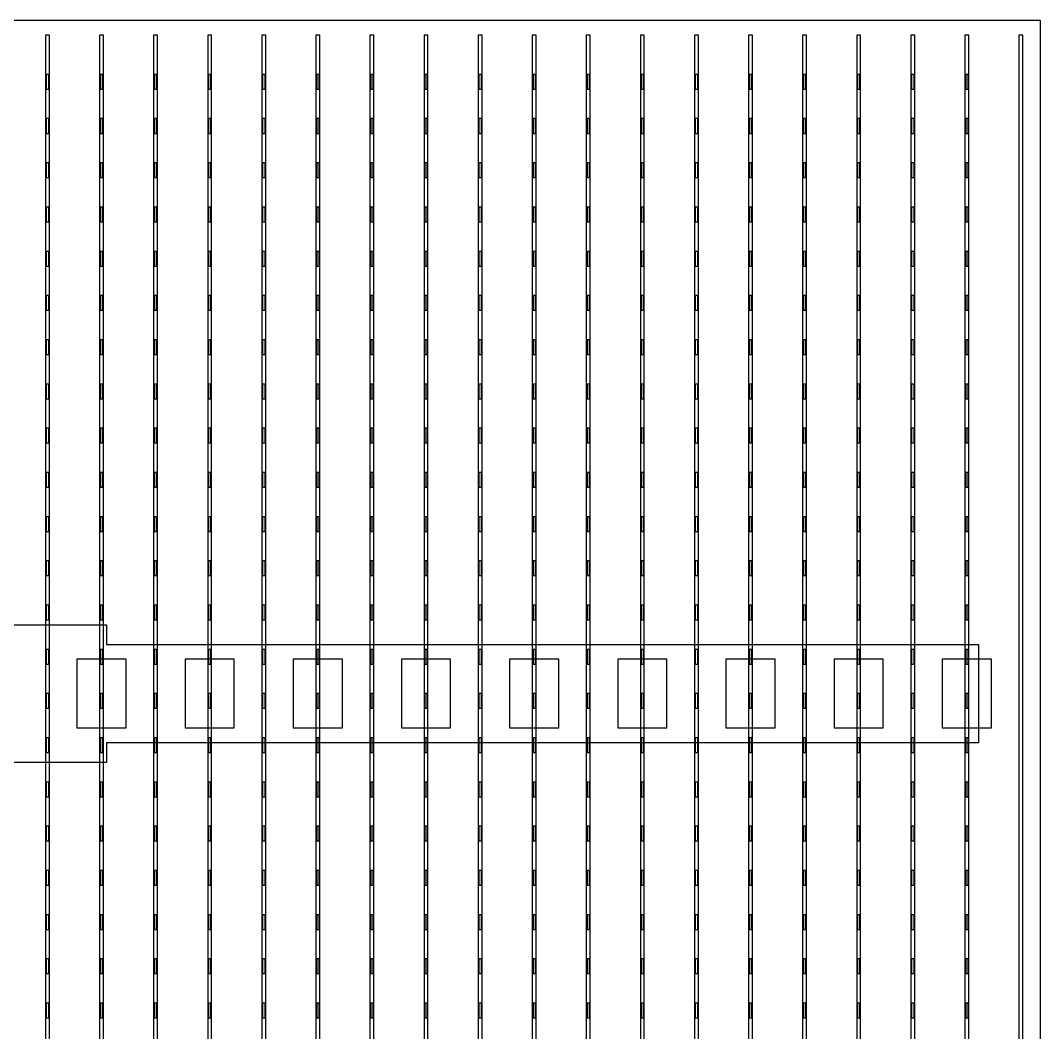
# Model space of a CAD drawing. Header units: millimetres. Extents: x -18 to 142, y -7 to 153.
# Drawn here: x 9.64 to 20.02, y 114.25 to 124.55 of the extents above; entities that cross this region are included whole.
import ezdxf

# ---------------------------------------------------------------- set-up
doc = ezdxf.new("R2010")
doc.units = ezdxf.units.MM
for name, color, linetype in [('BUSBARS', 3, 'Continuous'), ('CONTACT_PADS', 2, 'Continuous'), ('FINGERS', 1, 'Continuous'), ('INSULATION', 2, 'Continuous')]:
    doc.layers.add(name, color=color, linetype=linetype)

msp = doc.modelspace()

# ---------------------------------------------------------------- linework, layer by layer
at = {"layer": 'BUSBARS'}
msp.add_lwpolyline([(19.39, 118.2), (19.39, 117.2), (10.52, 117.2), (10.52, 117), (9.32, 117), (9.32, 117.2), (0.45, 117.2), (0.45, 118.2), (9.32, 118.2), (9.32, 118.4), (10.52, 118.4), (10.52, 118.2), (19.39, 118.2)], close=True, dxfattribs=at)
at = {"layer": 'CONTACT_PADS'}
for points in [[(9.933, 123.85), (9.933, 124), (9.908, 124), (9.908, 123.85), (9.933, 123.85)], [(10.483, 123.85), (10.483, 124), (10.458, 124), (10.458, 123.85), (10.483, 123.85)], [(11.033, 123.85), (11.033, 124), (11.008, 124), (11.008, 123.85), (11.033, 123.85)], [(11.583, 123.85), (11.583, 124), (11.558, 124), (11.558, 123.85), (11.583, 123.85)], [(12.133, 123.85), (12.133, 124), (12.108, 124), (12.108, 123.85), (12.133, 123.85)], [(12.683, 123.85), (12.683, 124), (12.658, 124), (12.658, 123.85), (12.683, 123.85)], [(13.233, 123.85), (13.233, 124), (13.208, 124), (13.208, 123.85), (13.233, 123.85)], [(13.783, 123.85), (13.783, 124), (13.758, 124), (13.758, 123.85), (13.783, 123.85)], [(14.333, 123.85), (14.333, 124), (14.308, 124), (14.308, 123.85), (14.333, 123.85)], [(14.883, 123.85), (14.883, 124), (14.858, 124), (14.858, 123.85), (14.883, 123.85)], [(15.433, 123.85), (15.433, 124), (15.408, 124), (15.408, 123.85), (15.433, 123.85)], [(15.983, 123.85), (15.983, 124), (15.958, 124), (15.958, 123.85), (15.983, 123.85)], [(16.533, 123.85), (16.533, 124), (16.508, 124), (16.508, 123.85), (16.533, 123.85)], [(17.083, 123.85), (17.083, 124), (17.058, 124), (17.058, 123.85), (17.083, 123.85)], [(17.633, 123.85), (17.633, 124), (17.608, 124), (17.608, 123.85), (17.633, 123.85)], [(18.183, 123.85), (18.183, 124), (18.158, 124), (18.158, 123.85), (18.183, 123.85)], [(18.733, 123.85), (18.733, 124), (18.708, 124), (18.708, 123.85), (18.733, 123.85)], [(19.283, 123.85), (19.283, 124), (19.258, 124), (19.258, 123.85), (19.283, 123.85)], [(9.933, 123.4), (9.933, 123.55), (9.908, 123.55), (9.908, 123.4), (9.933, 123.4)], [(10.483, 123.4), (10.483, 123.55), (10.458, 123.55), (10.458, 123.4), (10.483, 123.4)], [(11.033, 123.4), (11.033, 123.55), (11.008, 123.55), (11.008, 123.4), (11.033, 123.4)], [(11.583, 123.4), (11.583, 123.55), (11.558, 123.55), (11.558, 123.4), (11.583, 123.4)], [(12.133, 123.4), (12.133, 123.55), (12.108, 123.55), (12.108, 123.4), (12.133, 123.4)], [(12.683, 123.4), (12.683, 123.55), (12.658, 123.55), (12.658, 123.4), (12.683, 123.4)], [(13.233, 123.4), (13.233, 123.55), (13.208, 123.55), (13.208, 123.4), (13.233, 123.4)], [(13.783, 123.4), (13.783, 123.55), (13.758, 123.55), (13.758, 123.4), (13.783, 123.4)], [(14.333, 123.4), (14.333, 123.55), (14.308, 123.55), (14.308, 123.4), (14.333, 123.4)], [(14.883, 123.4), (14.883, 123.55), (14.858, 123.55), (14.858, 123.4), (14.883, 123.4)], [(15.433, 123.4), (15.433, 123.55), (15.408, 123.55), (15.408, 123.4), (15.433, 123.4)], [(15.983, 123.4), (15.983, 123.55), (15.958, 123.55), (15.958, 123.4), (15.983, 123.4)], [(16.533, 123.4), (16.533, 123.55), (16.508, 123.55), (16.508, 123.4), (16.533, 123.4)], [(17.083, 123.4), (17.083, 123.55), (17.058, 123.55), (17.058, 123.4), (17.083, 123.4)], [(17.633, 123.4), (17.633, 123.55), (17.608, 123.55), (17.608, 123.4), (17.633, 123.4)], [(18.183, 123.4), (18.183, 123.55), (18.158, 123.55), (18.158, 123.4), (18.183, 123.4)], [(18.733, 123.4), (18.733, 123.55), (18.708, 123.55), (18.708, 123.4), (18.733, 123.4)], [(19.283, 123.4), (19.283, 123.55), (19.258, 123.55), (19.258, 123.4), (19.283, 123.4)], [(9.933, 122.95), (9.933, 123.1), (9.908, 123.1), (9.908, 122.95), (9.933, 122.95)], [(10.483, 122.95), (10.483, 123.1), (10.458, 123.1), (10.458, 122.95), (10.483, 122.95)], [(11.033, 122.95), (11.033, 123.1), (11.008, 123.1), (11.008, 122.95), (11.033, 122.95)], [(11.583, 122.95), (11.583, 123.1), (11.558, 123.1), (11.558, 122.95), (11.583, 122.95)], [(12.133, 122.95), (12.133, 123.1), (12.108, 123.1), (12.108, 122.95), (12.133, 122.95)], [(12.683, 122.95), (12.683, 123.1), (12.658, 123.1), (12.658, 122.95), (12.683, 122.95)], [(13.233, 122.95), (13.233, 123.1), (13.208, 123.1), (13.208, 122.95), (13.233, 122.95)], [(13.783, 122.95), (13.783, 123.1), (13.758, 123.1), (13.758, 122.95), (13.783, 122.95)], [(14.333, 122.95), (14.333, 123.1), (14.308, 123.1), (14.308, 122.95), (14.333, 122.95)], [(14.883, 122.95), (14.883, 123.1), (14.858, 123.1), (14.858, 122.95), (14.883, 122.95)], [(15.433, 122.95), (15.433, 123.1), (15.408, 123.1), (15.408, 122.95), (15.433, 122.95)], [(15.983, 122.95), (15.983, 123.1), (15.958, 123.1), (15.958, 122.95), (15.983, 122.95)], [(16.533, 122.95), (16.533, 123.1), (16.508, 123.1), (16.508, 122.95), (16.533, 122.95)], [(17.083, 122.95), (17.083, 123.1), (17.058, 123.1), (17.058, 122.95), (17.083, 122.95)], [(17.633, 122.95), (17.633, 123.1), (17.608, 123.1), (17.608, 122.95), (17.633, 122.95)], [(18.183, 122.95), (18.183, 123.1), (18.158, 123.1), (18.158, 122.95), (18.183, 122.95)], [(18.733, 122.95), (18.733, 123.1), (18.708, 123.1), (18.708, 122.95), (18.733, 122.95)], [(19.283, 122.95), (19.283, 123.1), (19.258, 123.1), (19.258, 122.95), (19.283, 122.95)], [(9.933, 122.5), (9.933, 122.65), (9.908, 122.65), (9.908, 122.5), (9.933, 122.5)], [(10.483, 122.5), (10.483, 122.65), (10.458, 122.65), (10.458, 122.5), (10.483, 122.5)], [(11.033, 122.5), (11.033, 122.65), (11.008, 122.65), (11.008, 122.5), (11.033, 122.5)], [(11.583, 122.5), (11.583, 122.65), (11.558, 122.65), (11.558, 122.5), (11.583, 122.5)], [(12.133, 122.5), (12.133, 122.65), (12.108, 122.65), (12.108, 122.5), (12.133, 122.5)], [(12.683, 122.5), (12.683, 122.65), (12.658, 122.65), (12.658, 122.5), (12.683, 122.5)], [(13.233, 122.5), (13.233, 122.65), (13.208, 122.65), (13.208, 122.5), (13.233, 122.5)], [(13.783, 122.5), (13.783, 122.65), (13.758, 122.65), (13.758, 122.5), (13.783, 122.5)], [(14.333, 122.5), (14.333, 122.65), (14.308, 122.65), (14.308, 122.5), (14.333, 122.5)], [(14.883, 122.5), (14.883, 122.65), (14.858, 122.65), (14.858, 122.5), (14.883, 122.5)], [(15.433, 122.5), (15.433, 122.65), (15.408, 122.65), (15.408, 122.5), (15.433, 122.5)], [(15.983, 122.5), (15.983, 122.65), (15.958, 122.65), (15.958, 122.5), (15.983, 122.5)], [(16.533, 122.5), (16.533, 122.65), (16.508, 122.65), (16.508, 122.5), (16.533, 122.5)], [(17.083, 122.5), (17.083, 122.65), (17.058, 122.65), (17.058, 122.5), (17.083, 122.5)], [(17.633, 122.5), (17.633, 122.65), (17.608, 122.65), (17.608, 122.5), (17.633, 122.5)], [(18.183, 122.5), (18.183, 122.65), (18.158, 122.65), (18.158, 122.5), (18.183, 122.5)], [(18.733, 122.5), (18.733, 122.65), (18.708, 122.65), (18.708, 122.5), (18.733, 122.5)], [(19.283, 122.5), (19.283, 122.65), (19.258, 122.65), (19.258, 122.5), (19.283, 122.5)], [(9.933, 122.05), (9.933, 122.2), (9.908, 122.2), (9.908, 122.05), (9.933, 122.05)], [(10.483, 122.05), (10.483, 122.2), (10.458, 122.2), (10.458, 122.05), (10.483, 122.05)], [(11.033, 122.05), (11.033, 122.2), (11.008, 122.2), (11.008, 122.05), (11.033, 122.05)], [(11.583, 122.05), (11.583, 122.2), (11.558, 122.2), (11.558, 122.05), (11.583, 122.05)], [(12.133, 122.05), (12.133, 122.2), (12.108, 122.2), (12.108, 122.05), (12.133, 122.05)], [(12.683, 122.05), (12.683, 122.2), (12.658, 122.2), (12.658, 122.05), (12.683, 122.05)], [(13.233, 122.05), (13.233, 122.2), (13.208, 122.2), (13.208, 122.05), (13.233, 122.05)], [(13.783, 122.05), (13.783, 122.2), (13.758, 122.2), (13.758, 122.05), (13.783, 122.05)], [(14.333, 122.05), (14.333, 122.2), (14.308, 122.2), (14.308, 122.05), (14.333, 122.05)], [(14.883, 122.05), (14.883, 122.2), (14.858, 122.2), (14.858, 122.05), (14.883, 122.05)], [(15.433, 122.05), (15.433, 122.2), (15.408, 122.2), (15.408, 122.05), (15.433, 122.05)], [(15.983, 122.05), (15.983, 122.2), (15.958, 122.2), (15.958, 122.05), (15.983, 122.05)], [(16.533, 122.05), (16.533, 122.2), (16.508, 122.2), (16.508, 122.05), (16.533, 122.05)], [(17.083, 122.05), (17.083, 122.2), (17.058, 122.2), (17.058, 122.05), (17.083, 122.05)], [(17.633, 122.05), (17.633, 122.2), (17.608, 122.2), (17.608, 122.05), (17.633, 122.05)], [(18.183, 122.05), (18.183, 122.2), (18.158, 122.2), (18.158, 122.05), (18.183, 122.05)], [(18.733, 122.05), (18.733, 122.2), (18.708, 122.2), (18.708, 122.05), (18.733, 122.05)], [(19.283, 122.05), (19.283, 122.2), (19.258, 122.2), (19.258, 122.05), (19.283, 122.05)], [(9.933, 121.6), (9.933, 121.75), (9.908, 121.75), (9.908, 121.6), (9.933, 121.6)], [(10.483, 121.6), (10.483, 121.75), (10.458, 121.75), (10.458, 121.6), (10.483, 121.6)], [(11.033, 121.6), (11.033, 121.75), (11.008, 121.75), (11.008, 121.6), (11.033, 121.6)], [(11.583, 121.6), (11.583, 121.75), (11.558, 121.75), (11.558, 121.6), (11.583, 121.6)], [(12.133, 121.6), (12.133, 121.75), (12.108, 121.75), (12.108, 121.6), (12.133, 121.6)], [(12.683, 121.6), (12.683, 121.75), (12.658, 121.75), (12.658, 121.6), (12.683, 121.6)], [(13.233, 121.6), (13.233, 121.75), (13.208, 121.75), (13.208, 121.6), (13.233, 121.6)], [(13.783, 121.6), (13.783, 121.75), (13.758, 121.75), (13.758, 121.6), (13.783, 121.6)], [(14.333, 121.6), (14.333, 121.75), (14.308, 121.75), (14.308, 121.6), (14.333, 121.6)], [(14.883, 121.6), (14.883, 121.75), (14.858, 121.75), (14.858, 121.6), (14.883, 121.6)], [(15.433, 121.6), (15.433, 121.75), (15.408, 121.75), (15.408, 121.6), (15.433, 121.6)], [(15.983, 121.6), (15.983, 121.75), (15.958, 121.75), (15.958, 121.6), (15.983, 121.6)], [(16.533, 121.6), (16.533, 121.75), (16.508, 121.75), (16.508, 121.6), (16.533, 121.6)], [(17.083, 121.6), (17.083, 121.75), (17.058, 121.75), (17.058, 121.6), (17.083, 121.6)], [(17.633, 121.6), (17.633, 121.75), (17.608, 121.75), (17.608, 121.6), (17.633, 121.6)], [(18.183, 121.6), (18.183, 121.75), (18.158, 121.75), (18.158, 121.6), (18.183, 121.6)], [(18.733, 121.6), (18.733, 121.75), (18.708, 121.75), (18.708, 121.6), (18.733, 121.6)], [(19.283, 121.6), (19.283, 121.75), (19.258, 121.75), (19.258, 121.6), (19.283, 121.6)], [(9.933, 121.15), (9.933, 121.3), (9.908, 121.3), (9.908, 121.15), (9.933, 121.15)], [(10.483, 121.15), (10.483, 121.3), (10.458, 121.3), (10.458, 121.15), (10.483, 121.15)], [(11.033, 121.15), (11.033, 121.3), (11.008, 121.3), (11.008, 121.15), (11.033, 121.15)], [(11.583, 121.15), (11.583, 121.3), (11.558, 121.3), (11.558, 121.15), (11.583, 121.15)], [(12.133, 121.15), (12.133, 121.3), (12.108, 121.3), (12.108, 121.15), (12.133, 121.15)], [(12.683, 121.15), (12.683, 121.3), (12.658, 121.3), (12.658, 121.15), (12.683, 121.15)], [(13.233, 121.15), (13.233, 121.3), (13.208, 121.3), (13.208, 121.15), (13.233, 121.15)], [(13.783, 121.15), (13.783, 121.3), (13.758, 121.3), (13.758, 121.15), (13.783, 121.15)], [(14.333, 121.15), (14.333, 121.3), (14.308, 121.3), (14.308, 121.15), (14.333, 121.15)], [(14.883, 121.15), (14.883, 121.3), (14.858, 121.3), (14.858, 121.15), (14.883, 121.15)], [(15.433, 121.15), (15.433, 121.3), (15.408, 121.3), (15.408, 121.15), (15.433, 121.15)], [(15.983, 121.15), (15.983, 121.3), (15.958, 121.3), (15.958, 121.15), (15.983, 121.15)], [(16.533, 121.15), (16.533, 121.3), (16.508, 121.3), (16.508, 121.15), (16.533, 121.15)], [(17.083, 121.15), (17.083, 121.3), (17.058, 121.3), (17.058, 121.15), (17.083, 121.15)], [(17.633, 121.15), (17.633, 121.3), (17.608, 121.3), (17.608, 121.15), (17.633, 121.15)], [(18.183, 121.15), (18.183, 121.3), (18.158, 121.3), (18.158, 121.15), (18.183, 121.15)], [(18.733, 121.15), (18.733, 121.3), (18.708, 121.3), (18.708, 121.15), (18.733, 121.15)], [(19.283, 121.15), (19.283, 121.3), (19.258, 121.3), (19.258, 121.15), (19.283, 121.15)], [(9.933, 120.7), (9.933, 120.85), (9.908, 120.85), (9.908, 120.7), (9.933, 120.7)], [(10.483, 120.7), (10.483, 120.85), (10.458, 120.85), (10.458, 120.7), (10.483, 120.7)], [(11.033, 120.7), (11.033, 120.85), (11.008, 120.85), (11.008, 120.7), (11.033, 120.7)], [(11.583, 120.7), (11.583, 120.85), (11.558, 120.85), (11.558, 120.7), (11.583, 120.7)], [(12.133, 120.7), (12.133, 120.85), (12.108, 120.85), (12.108, 120.7), (12.133, 120.7)], [(12.683, 120.7), (12.683, 120.85), (12.658, 120.85), (12.658, 120.7), (12.683, 120.7)], [(13.233, 120.7), (13.233, 120.85), (13.208, 120.85), (13.208, 120.7), (13.233, 120.7)], [(13.783, 120.7), (13.783, 120.85), (13.758, 120.85), (13.758, 120.7), (13.783, 120.7)], [(14.333, 120.7), (14.333, 120.85), (14.308, 120.85), (14.308, 120.7), (14.333, 120.7)], [(14.883, 120.7), (14.883, 120.85), (14.858, 120.85), (14.858, 120.7), (14.883, 120.7)], [(15.433, 120.7), (15.433, 120.85), (15.408, 120.85), (15.408, 120.7), (15.433, 120.7)], [(15.983, 120.7), (15.983, 120.85), (15.958, 120.85), (15.958, 120.7), (15.983, 120.7)], [(16.533, 120.7), (16.533, 120.85), (16.508, 120.85), (16.508, 120.7), (16.533, 120.7)], [(17.083, 120.7), (17.083, 120.85), (17.058, 120.85), (17.058, 120.7), (17.083, 120.7)], [(17.633, 120.7), (17.633, 120.85), (17.608, 120.85), (17.608, 120.7), (17.633, 120.7)], [(18.183, 120.7), (18.183, 120.85), (18.158, 120.85), (18.158, 120.7), (18.183, 120.7)], [(18.733, 120.7), (18.733, 120.85), (18.708, 120.85), (18.708, 120.7), (18.733, 120.7)], [(19.283, 120.7), (19.283, 120.85), (19.258, 120.85), (19.258, 120.7), (19.283, 120.7)], [(9.933, 120.25), (9.933, 120.4), (9.908, 120.4), (9.908, 120.25), (9.933, 120.25)], [(10.483, 120.25), (10.483, 120.4), (10.458, 120.4), (10.458, 120.25), (10.483, 120.25)], [(11.033, 120.25), (11.033, 120.4), (11.008, 120.4), (11.008, 120.25), (11.033, 120.25)], [(11.583, 120.25), (11.583, 120.4), (11.558, 120.4), (11.558, 120.25), (11.583, 120.25)], [(12.133, 120.25), (12.133, 120.4), (12.108, 120.4), (12.108, 120.25), (12.133, 120.25)], [(12.683, 120.25), (12.683, 120.4), (12.658, 120.4), (12.658, 120.25), (12.683, 120.25)], [(13.233, 120.25), (13.233, 120.4), (13.208, 120.4), (13.208, 120.25), (13.233, 120.25)], [(13.783, 120.25), (13.783, 120.4), (13.758, 120.4), (13.758, 120.25), (13.783, 120.25)], [(14.333, 120.25), (14.333, 120.4), (14.308, 120.4), (14.308, 120.25), (14.333, 120.25)], [(14.883, 120.25), (14.883, 120.4), (14.858, 120.4), (14.858, 120.25), (14.883, 120.25)], [(15.433, 120.25), (15.433, 120.4), (15.408, 120.4), (15.408, 120.25), (15.433, 120.25)], [(15.983, 120.25), (15.983, 120.4), (15.958, 120.4), (15.958, 120.25), (15.983, 120.25)], [(16.533, 120.25), (16.533, 120.4), (16.508, 120.4), (16.508, 120.25), (16.533, 120.25)], [(17.083, 120.25), (17.083, 120.4), (17.058, 120.4), (17.058, 120.25), (17.083, 120.25)], [(17.633, 120.25), (17.633, 120.4), (17.608, 120.4), (17.608, 120.25), (17.633, 120.25)], [(18.183, 120.25), (18.183, 120.4), (18.158, 120.4), (18.158, 120.25), (18.183, 120.25)], [(18.733, 120.25), (18.733, 120.4), (18.708, 120.4), (18.708, 120.25), (18.733, 120.25)], [(19.283, 120.25), (19.283, 120.4), (19.258, 120.4), (19.258, 120.25), (19.283, 120.25)], [(9.933, 119.8), (9.933, 119.95), (9.908, 119.95), (9.908, 119.8), (9.933, 119.8)], [(10.483, 119.8), (10.483, 119.95), (10.458, 119.95), (10.458, 119.8), (10.483, 119.8)], [(11.033, 119.8), (11.033, 119.95), (11.008, 119.95), (11.008, 119.8), (11.033, 119.8)], [(11.583, 119.8), (11.583, 119.95), (11.558, 119.95), (11.558, 119.8), (11.583, 119.8)], [(12.133, 119.8), (12.133, 119.95), (12.108, 119.95), (12.108, 119.8), (12.133, 119.8)], [(12.683, 119.8), (12.683, 119.95), (12.658, 119.95), (12.658, 119.8), (12.683, 119.8)], [(13.233, 119.8), (13.233, 119.95), (13.208, 119.95), (13.208, 119.8), (13.233, 119.8)], [(13.783, 119.8), (13.783, 119.95), (13.758, 119.95), (13.758, 119.8), (13.783, 119.8)], [(14.333, 119.8), (14.333, 119.95), (14.308, 119.95), (14.308, 119.8), (14.333, 119.8)], [(14.883, 119.8), (14.883, 119.95), (14.858, 119.95), (14.858, 119.8), (14.883, 119.8)], [(15.433, 119.8), (15.433, 119.95), (15.408, 119.95), (15.408, 119.8), (15.433, 119.8)], [(15.983, 119.8), (15.983, 119.95), (15.958, 119.95), (15.958, 119.8), (15.983, 119.8)], [(16.533, 119.8), (16.533, 119.95), (16.508, 119.95), (16.508, 119.8), (16.533, 119.8)], [(17.083, 119.8), (17.083, 119.95), (17.058, 119.95), (17.058, 119.8), (17.083, 119.8)], [(17.633, 119.8), (17.633, 119.95), (17.608, 119.95), (17.608, 119.8), (17.633, 119.8)], [(18.183, 119.8), (18.183, 119.95), (18.158, 119.95), (18.158, 119.8), (18.183, 119.8)], [(18.733, 119.8), (18.733, 119.95), (18.708, 119.95), (18.708, 119.8), (18.733, 119.8)], [(19.283, 119.8), (19.283, 119.95), (19.258, 119.95), (19.258, 119.8), (19.283, 119.8)], [(9.933, 119.35), (9.933, 119.5), (9.908, 119.5), (9.908, 119.35), (9.933, 119.35)], [(10.483, 119.35), (10.483, 119.5), (10.458, 119.5), (10.458, 119.35), (10.483, 119.35)], [(11.033, 119.35), (11.033, 119.5), (11.008, 119.5), (11.008, 119.35), (11.033, 119.35)], [(11.583, 119.35), (11.583, 119.5), (11.558, 119.5), (11.558, 119.35), (11.583, 119.35)], [(12.133, 119.35), (12.133, 119.5), (12.108, 119.5), (12.108, 119.35), (12.133, 119.35)], [(12.683, 119.35), (12.683, 119.5), (12.658, 119.5), (12.658, 119.35), (12.683, 119.35)], [(13.233, 119.35), (13.233, 119.5), (13.208, 119.5), (13.208, 119.35), (13.233, 119.35)], [(13.783, 119.35), (13.783, 119.5), (13.758, 119.5), (13.758, 119.35), (13.783, 119.35)], [(14.333, 119.35), (14.333, 119.5), (14.308, 119.5), (14.308, 119.35), (14.333, 119.35)], [(14.883, 119.35), (14.883, 119.5), (14.858, 119.5), (14.858, 119.35), (14.883, 119.35)], [(15.433, 119.35), (15.433, 119.5), (15.408, 119.5), (15.408, 119.35), (15.433, 119.35)], [(15.983, 119.35), (15.983, 119.5), (15.958, 119.5), (15.958, 119.35), (15.983, 119.35)], [(16.533, 119.35), (16.533, 119.5), (16.508, 119.5), (16.508, 119.35), (16.533, 119.35)], [(17.083, 119.35), (17.083, 119.5), (17.058, 119.5), (17.058, 119.35), (17.083, 119.35)], [(17.633, 119.35), (17.633, 119.5), (17.608, 119.5), (17.608, 119.35), (17.633, 119.35)], [(18.183, 119.35), (18.183, 119.5), (18.158, 119.5), (18.158, 119.35), (18.183, 119.35)], [(18.733, 119.35), (18.733, 119.5), (18.708, 119.5), (18.708, 119.35), (18.733, 119.35)], [(19.283, 119.35), (19.283, 119.5), (19.258, 119.5), (19.258, 119.35), (19.283, 119.35)], [(9.933, 118.9), (9.933, 119.05), (9.908, 119.05), (9.908, 118.9), (9.933, 118.9)], [(10.483, 118.9), (10.483, 119.05), (10.458, 119.05), (10.458, 118.9), (10.483, 118.9)], [(11.033, 118.9), (11.033, 119.05), (11.008, 119.05), (11.008, 118.9), (11.033, 118.9)], [(11.583, 118.9), (11.583, 119.05), (11.558, 119.05), (11.558, 118.9), (11.583, 118.9)], [(12.133, 118.9), (12.133, 119.05), (12.108, 119.05), (12.108, 118.9), (12.133, 118.9)], [(12.683, 118.9), (12.683, 119.05), (12.658, 119.05), (12.658, 118.9), (12.683, 118.9)], [(13.233, 118.9), (13.233, 119.05), (13.208, 119.05), (13.208, 118.9), (13.233, 118.9)], [(13.783, 118.9), (13.783, 119.05), (13.758, 119.05), (13.758, 118.9), (13.783, 118.9)], [(14.333, 118.9), (14.333, 119.05), (14.308, 119.05), (14.308, 118.9), (14.333, 118.9)], [(14.883, 118.9), (14.883, 119.05), (14.858, 119.05), (14.858, 118.9), (14.883, 118.9)], [(15.433, 118.9), (15.433, 119.05), (15.408, 119.05), (15.408, 118.9), (15.433, 118.9)], [(15.983, 118.9), (15.983, 119.05), (15.958, 119.05), (15.958, 118.9), (15.983, 118.9)], [(16.533, 118.9), (16.533, 119.05), (16.508, 119.05), (16.508, 118.9), (16.533, 118.9)], [(17.083, 118.9), (17.083, 119.05), (17.058, 119.05), (17.058, 118.9), (17.083, 118.9)], [(17.633, 118.9), (17.633, 119.05), (17.608, 119.05), (17.608, 118.9), (17.633, 118.9)], [(18.183, 118.9), (18.183, 119.05), (18.158, 119.05), (18.158, 118.9), (18.183, 118.9)], [(18.733, 118.9), (18.733, 119.05), (18.708, 119.05), (18.708, 118.9), (18.733, 118.9)], [(19.283, 118.9), (19.283, 119.05), (19.258, 119.05), (19.258, 118.9), (19.283, 118.9)], [(9.933, 118.45), (9.933, 118.6), (9.908, 118.6), (9.908, 118.45), (9.933, 118.45)], [(10.483, 118.45), (10.483, 118.6), (10.458, 118.6), (10.458, 118.45), (10.483, 118.45)], [(11.033, 118.45), (11.033, 118.6), (11.008, 118.6), (11.008, 118.45), (11.033, 118.45)], [(11.583, 118.45), (11.583, 118.6), (11.558, 118.6), (11.558, 118.45), (11.583, 118.45)], [(12.133, 118.45), (12.133, 118.6), (12.108, 118.6), (12.108, 118.45), (12.133, 118.45)], [(12.683, 118.45), (12.683, 118.6), (12.658, 118.6), (12.658, 118.45), (12.683, 118.45)], [(13.233, 118.45), (13.233, 118.6), (13.208, 118.6), (13.208, 118.45), (13.233, 118.45)], [(13.783, 118.45), (13.783, 118.6), (13.758, 118.6), (13.758, 118.45), (13.783, 118.45)], [(14.333, 118.45), (14.333, 118.6), (14.308, 118.6), (14.308, 118.45), (14.333, 118.45)], [(14.883, 118.45), (14.883, 118.6), (14.858, 118.6), (14.858, 118.45), (14.883, 118.45)], [(15.433, 118.45), (15.433, 118.6), (15.408, 118.6), (15.408, 118.45), (15.433, 118.45)], [(15.983, 118.45), (15.983, 118.6), (15.958, 118.6), (15.958, 118.45), (15.983, 118.45)], [(16.533, 118.45), (16.533, 118.6), (16.508, 118.6), (16.508, 118.45), (16.533, 118.45)], [(17.083, 118.45), (17.083, 118.6), (17.058, 118.6), (17.058, 118.45), (17.083, 118.45)], [(17.633, 118.45), (17.633, 118.6), (17.608, 118.6), (17.608, 118.45), (17.633, 118.45)], [(18.183, 118.45), (18.183, 118.6), (18.158, 118.6), (18.158, 118.45), (18.183, 118.45)], [(18.733, 118.45), (18.733, 118.6), (18.708, 118.6), (18.708, 118.45), (18.733, 118.45)], [(19.283, 118.45), (19.283, 118.6), (19.258, 118.6), (19.258, 118.45), (19.283, 118.45)], [(9.933, 118), (9.933, 118.15), (9.908, 118.15), (9.908, 118), (9.933, 118)], [(10.483, 118), (10.483, 118.15), (10.458, 118.15), (10.458, 118), (10.483, 118)], [(11.033, 118), (11.033, 118.15), (11.008, 118.15), (11.008, 118), (11.033, 118)], [(11.583, 118), (11.583, 118.15), (11.558, 118.15), (11.558, 118), (11.583, 118)], [(12.133, 118), (12.133, 118.15), (12.108, 118.15), (12.108, 118), (12.133, 118)], [(12.683, 118), (12.683, 118.15), (12.658, 118.15), (12.658, 118), (12.683, 118)], [(13.233, 118), (13.233, 118.15), (13.208, 118.15), (13.208, 118), (13.233, 118)], [(13.783, 118), (13.783, 118.15), (13.758, 118.15), (13.758, 118), (13.783, 118)], [(14.333, 118), (14.333, 118.15), (14.308, 118.15), (14.308, 118), (14.333, 118)], [(14.883, 118), (14.883, 118.15), (14.858, 118.15), (14.858, 118), (14.883, 118)], [(15.433, 118), (15.433, 118.15), (15.408, 118.15), (15.408, 118), (15.433, 118)], [(15.983, 118), (15.983, 118.15), (15.958, 118.15), (15.958, 118), (15.983, 118)], [(16.533, 118), (16.533, 118.15), (16.508, 118.15), (16.508, 118), (16.533, 118)], [(17.083, 118), (17.083, 118.15), (17.058, 118.15), (17.058, 118), (17.083, 118)], [(17.633, 118), (17.633, 118.15), (17.608, 118.15), (17.608, 118), (17.633, 118)], [(18.183, 118), (18.183, 118.15), (18.158, 118.15), (18.158, 118), (18.183, 118)], [(18.733, 118), (18.733, 118.15), (18.708, 118.15), (18.708, 118), (18.733, 118)], [(19.283, 118), (19.283, 118.15), (19.258, 118.15), (19.258, 118), (19.283, 118)], [(9.933, 117.55), (9.933, 117.7), (9.908, 117.7), (9.908, 117.55), (9.933, 117.55)], [(10.483, 117.55), (10.483, 117.7), (10.458, 117.7), (10.458, 117.55), (10.483, 117.55)], [(11.033, 117.55), (11.033, 117.7), (11.008, 117.7), (11.008, 117.55), (11.033, 117.55)], [(11.583, 117.55), (11.583, 117.7), (11.558, 117.7), (11.558, 117.55), (11.583, 117.55)], [(12.133, 117.55), (12.133, 117.7), (12.108, 117.7), (12.108, 117.55), (12.133, 117.55)], [(12.683, 117.55), (12.683, 117.7), (12.658, 117.7), (12.658, 117.55), (12.683, 117.55)], [(13.233, 117.55), (13.233, 117.7), (13.208, 117.7), (13.208, 117.55), (13.233, 117.55)], [(13.783, 117.55), (13.783, 117.7), (13.758, 117.7), (13.758, 117.55), (13.783, 117.55)], [(14.333, 117.55), (14.333, 117.7), (14.308, 117.7), (14.308, 117.55), (14.333, 117.55)], [(14.883, 117.55), (14.883, 117.7), (14.858, 117.7), (14.858, 117.55), (14.883, 117.55)], [(15.433, 117.55), (15.433, 117.7), (15.408, 117.7), (15.408, 117.55), (15.433, 117.55)], [(15.983, 117.55), (15.983, 117.7), (15.958, 117.7), (15.958, 117.55), (15.983, 117.55)], [(16.533, 117.55), (16.533, 117.7), (16.508, 117.7), (16.508, 117.55), (16.533, 117.55)], [(17.083, 117.55), (17.083, 117.7), (17.058, 117.7), (17.058, 117.55), (17.083, 117.55)], [(17.633, 117.55), (17.633, 117.7), (17.608, 117.7), (17.608, 117.55), (17.633, 117.55)], [(18.183, 117.55), (18.183, 117.7), (18.158, 117.7), (18.158, 117.55), (18.183, 117.55)], [(18.733, 117.55), (18.733, 117.7), (18.708, 117.7), (18.708, 117.55), (18.733, 117.55)], [(19.283, 117.55), (19.283, 117.7), (19.258, 117.7), (19.258, 117.55), (19.283, 117.55)], [(9.933, 117.1), (9.933, 117.25), (9.908, 117.25), (9.908, 117.1), (9.933, 117.1)], [(10.483, 117.1), (10.483, 117.25), (10.458, 117.25), (10.458, 117.1), (10.483, 117.1)], [(11.033, 117.1), (11.033, 117.25), (11.008, 117.25), (11.008, 117.1), (11.033, 117.1)], [(11.583, 117.1), (11.583, 117.25), (11.558, 117.25), (11.558, 117.1), (11.583, 117.1)], [(12.133, 117.1), (12.133, 117.25), (12.108, 117.25), (12.108, 117.1), (12.133, 117.1)], [(12.683, 117.1), (12.683, 117.25), (12.658, 117.25), (12.658, 117.1), (12.683, 117.1)], [(13.233, 117.1), (13.233, 117.25), (13.208, 117.25), (13.208, 117.1), (13.233, 117.1)], [(13.783, 117.1), (13.783, 117.25), (13.758, 117.25), (13.758, 117.1), (13.783, 117.1)], [(14.333, 117.1), (14.333, 117.25), (14.308, 117.25), (14.308, 117.1), (14.333, 117.1)], [(14.883, 117.1), (14.883, 117.25), (14.858, 117.25), (14.858, 117.1), (14.883, 117.1)], [(15.433, 117.1), (15.433, 117.25), (15.408, 117.25), (15.408, 117.1), (15.433, 117.1)], [(15.983, 117.1), (15.983, 117.25), (15.958, 117.25), (15.958, 117.1), (15.983, 117.1)], [(16.533, 117.1), (16.533, 117.25), (16.508, 117.25), (16.508, 117.1), (16.533, 117.1)], [(17.083, 117.1), (17.083, 117.25), (17.058, 117.25), (17.058, 117.1), (17.083, 117.1)], [(17.633, 117.1), (17.633, 117.25), (17.608, 117.25), (17.608, 117.1), (17.633, 117.1)], [(18.183, 117.1), (18.183, 117.25), (18.158, 117.25), (18.158, 117.1), (18.183, 117.1)], [(18.733, 117.1), (18.733, 117.25), (18.708, 117.25), (18.708, 117.1), (18.733, 117.1)], [(19.283, 117.1), (19.283, 117.25), (19.258, 117.25), (19.258, 117.1), (19.283, 117.1)], [(9.933, 116.65), (9.933, 116.8), (9.908, 116.8), (9.908, 116.65), (9.933, 116.65)], [(10.483, 116.65), (10.483, 116.8), (10.458, 116.8), (10.458, 116.65), (10.483, 116.65)], [(11.033, 116.65), (11.033, 116.8), (11.008, 116.8), (11.008, 116.65), (11.033, 116.65)], [(11.583, 116.65), (11.583, 116.8), (11.558, 116.8), (11.558, 116.65), (11.583, 116.65)], [(12.133, 116.65), (12.133, 116.8), (12.108, 116.8), (12.108, 116.65), (12.133, 116.65)], [(12.683, 116.65), (12.683, 116.8), (12.658, 116.8), (12.658, 116.65), (12.683, 116.65)], [(13.233, 116.65), (13.233, 116.8), (13.208, 116.8), (13.208, 116.65), (13.233, 116.65)], [(13.783, 116.65), (13.783, 116.8), (13.758, 116.8), (13.758, 116.65), (13.783, 116.65)], [(14.333, 116.65), (14.333, 116.8), (14.308, 116.8), (14.308, 116.65), (14.333, 116.65)], [(14.883, 116.65), (14.883, 116.8), (14.858, 116.8), (14.858, 116.65), (14.883, 116.65)], [(15.433, 116.65), (15.433, 116.8), (15.408, 116.8), (15.408, 116.65), (15.433, 116.65)], [(15.983, 116.65), (15.983, 116.8), (15.958, 116.8), (15.958, 116.65), (15.983, 116.65)], [(16.533, 116.65), (16.533, 116.8), (16.508, 116.8), (16.508, 116.65), (16.533, 116.65)], [(17.083, 116.65), (17.083, 116.8), (17.058, 116.8), (17.058, 116.65), (17.083, 116.65)], [(17.633, 116.65), (17.633, 116.8), (17.608, 116.8), (17.608, 116.65), (17.633, 116.65)], [(18.183, 116.65), (18.183, 116.8), (18.158, 116.8), (18.158, 116.65), (18.183, 116.65)], [(18.733, 116.65), (18.733, 116.8), (18.708, 116.8), (18.708, 116.65), (18.733, 116.65)], [(19.283, 116.65), (19.283, 116.8), (19.258, 116.8), (19.258, 116.65), (19.283, 116.65)], [(9.933, 116.2), (9.933, 116.35), (9.908, 116.35), (9.908, 116.2), (9.933, 116.2)], [(10.483, 116.2), (10.483, 116.35), (10.458, 116.35), (10.458, 116.2), (10.483, 116.2)], [(11.033, 116.2), (11.033, 116.35), (11.008, 116.35), (11.008, 116.2), (11.033, 116.2)], [(11.583, 116.2), (11.583, 116.35), (11.558, 116.35), (11.558, 116.2), (11.583, 116.2)], [(12.133, 116.2), (12.133, 116.35), (12.108, 116.35), (12.108, 116.2), (12.133, 116.2)], [(12.683, 116.2), (12.683, 116.35), (12.658, 116.35), (12.658, 116.2), (12.683, 116.2)], [(13.233, 116.2), (13.233, 116.35), (13.208, 116.35), (13.208, 116.2), (13.233, 116.2)], [(13.783, 116.2), (13.783, 116.35), (13.758, 116.35), (13.758, 116.2), (13.783, 116.2)], [(14.333, 116.2), (14.333, 116.35), (14.308, 116.35), (14.308, 116.2), (14.333, 116.2)], [(14.883, 116.2), (14.883, 116.35), (14.858, 116.35), (14.858, 116.2), (14.883, 116.2)], [(15.433, 116.2), (15.433, 116.35), (15.408, 116.35), (15.408, 116.2), (15.433, 116.2)], [(15.983, 116.2), (15.983, 116.35), (15.958, 116.35), (15.958, 116.2), (15.983, 116.2)], [(16.533, 116.2), (16.533, 116.35), (16.508, 116.35), (16.508, 116.2), (16.533, 116.2)], [(17.083, 116.2), (17.083, 116.35), (17.058, 116.35), (17.058, 116.2), (17.083, 116.2)], [(17.633, 116.2), (17.633, 116.35), (17.608, 116.35), (17.608, 116.2), (17.633, 116.2)], [(18.183, 116.2), (18.183, 116.35), (18.158, 116.35), (18.158, 116.2), (18.183, 116.2)], [(18.733, 116.2), (18.733, 116.35), (18.708, 116.35), (18.708, 116.2), (18.733, 116.2)], [(19.283, 116.2), (19.283, 116.35), (19.258, 116.35), (19.258, 116.2), (19.283, 116.2)], [(9.933, 115.75), (9.933, 115.9), (9.908, 115.9), (9.908, 115.75), (9.933, 115.75)], [(10.483, 115.75), (10.483, 115.9), (10.458, 115.9), (10.458, 115.75), (10.483, 115.75)], [(11.033, 115.75), (11.033, 115.9), (11.008, 115.9), (11.008, 115.75), (11.033, 115.75)], [(11.583, 115.75), (11.583, 115.9), (11.558, 115.9), (11.558, 115.75), (11.583, 115.75)], [(12.133, 115.75), (12.133, 115.9), (12.108, 115.9), (12.108, 115.75), (12.133, 115.75)], [(12.683, 115.75), (12.683, 115.9), (12.658, 115.9), (12.658, 115.75), (12.683, 115.75)], [(13.233, 115.75), (13.233, 115.9), (13.208, 115.9), (13.208, 115.75), (13.233, 115.75)], [(13.783, 115.75), (13.783, 115.9), (13.758, 115.9), (13.758, 115.75), (13.783, 115.75)], [(14.333, 115.75), (14.333, 115.9), (14.308, 115.9), (14.308, 115.75), (14.333, 115.75)], [(14.883, 115.75), (14.883, 115.9), (14.858, 115.9), (14.858, 115.75), (14.883, 115.75)], [(15.433, 115.75), (15.433, 115.9), (15.408, 115.9), (15.408, 115.75), (15.433, 115.75)], [(15.983, 115.75), (15.983, 115.9), (15.958, 115.9), (15.958, 115.75), (15.983, 115.75)], [(16.533, 115.75), (16.533, 115.9), (16.508, 115.9), (16.508, 115.75), (16.533, 115.75)], [(17.083, 115.75), (17.083, 115.9), (17.058, 115.9), (17.058, 115.75), (17.083, 115.75)], [(17.633, 115.75), (17.633, 115.9), (17.608, 115.9), (17.608, 115.75), (17.633, 115.75)], [(18.183, 115.75), (18.183, 115.9), (18.158, 115.9), (18.158, 115.75), (18.183, 115.75)], [(18.733, 115.75), (18.733, 115.9), (18.708, 115.9), (18.708, 115.75), (18.733, 115.75)], [(19.283, 115.75), (19.283, 115.9), (19.258, 115.9), (19.258, 115.75), (19.283, 115.75)], [(9.933, 115.3), (9.933, 115.45), (9.908, 115.45), (9.908, 115.3), (9.933, 115.3)], [(10.483, 115.3), (10.483, 115.45), (10.458, 115.45), (10.458, 115.3), (10.483, 115.3)], [(11.033, 115.3), (11.033, 115.45), (11.008, 115.45), (11.008, 115.3), (11.033, 115.3)], [(11.583, 115.3), (11.583, 115.45), (11.558, 115.45), (11.558, 115.3), (11.583, 115.3)], [(12.133, 115.3), (12.133, 115.45), (12.108, 115.45), (12.108, 115.3), (12.133, 115.3)], [(12.683, 115.3), (12.683, 115.45), (12.658, 115.45), (12.658, 115.3), (12.683, 115.3)], [(13.233, 115.3), (13.233, 115.45), (13.208, 115.45), (13.208, 115.3), (13.233, 115.3)], [(13.783, 115.3), (13.783, 115.45), (13.758, 115.45), (13.758, 115.3), (13.783, 115.3)], [(14.333, 115.3), (14.333, 115.45), (14.308, 115.45), (14.308, 115.3), (14.333, 115.3)], [(14.883, 115.3), (14.883, 115.45), (14.858, 115.45), (14.858, 115.3), (14.883, 115.3)], [(15.433, 115.3), (15.433, 115.45), (15.408, 115.45), (15.408, 115.3), (15.433, 115.3)], [(15.983, 115.3), (15.983, 115.45), (15.958, 115.45), (15.958, 115.3), (15.983, 115.3)], [(16.533, 115.3), (16.533, 115.45), (16.508, 115.45), (16.508, 115.3), (16.533, 115.3)], [(17.083, 115.3), (17.083, 115.45), (17.058, 115.45), (17.058, 115.3), (17.083, 115.3)], [(17.633, 115.3), (17.633, 115.45), (17.608, 115.45), (17.608, 115.3), (17.633, 115.3)], [(18.183, 115.3), (18.183, 115.45), (18.158, 115.45), (18.158, 115.3), (18.183, 115.3)], [(18.733, 115.3), (18.733, 115.45), (18.708, 115.45), (18.708, 115.3), (18.733, 115.3)], [(19.283, 115.3), (19.283, 115.45), (19.258, 115.45), (19.258, 115.3), (19.283, 115.3)], [(9.933, 114.85), (9.933, 115), (9.908, 115), (9.908, 114.85), (9.933, 114.85)], [(10.483, 114.85), (10.483, 115), (10.458, 115), (10.458, 114.85), (10.483, 114.85)], [(11.033, 114.85), (11.033, 115), (11.008, 115), (11.008, 114.85), (11.033, 114.85)], [(11.583, 114.85), (11.583, 115), (11.558, 115), (11.558, 114.85), (11.583, 114.85)], [(12.133, 114.85), (12.133, 115), (12.108, 115), (12.108, 114.85), (12.133, 114.85)], [(12.683, 114.85), (12.683, 115), (12.658, 115), (12.658, 114.85), (12.683, 114.85)], [(13.233, 114.85), (13.233, 115), (13.208, 115), (13.208, 114.85), (13.233, 114.85)], [(13.783, 114.85), (13.783, 115), (13.758, 115), (13.758, 114.85), (13.783, 114.85)], [(14.333, 114.85), (14.333, 115), (14.308, 115), (14.308, 114.85), (14.333, 114.85)], [(14.883, 114.85), (14.883, 115), (14.858, 115), (14.858, 114.85), (14.883, 114.85)], [(15.433, 114.85), (15.433, 115), (15.408, 115), (15.408, 114.85), (15.433, 114.85)], [(15.983, 114.85), (15.983, 115), (15.958, 115), (15.958, 114.85), (15.983, 114.85)], [(16.533, 114.85), (16.533, 115), (16.508, 115), (16.508, 114.85), (16.533, 114.85)], [(17.083, 114.85), (17.083, 115), (17.058, 115), (17.058, 114.85), (17.083, 114.85)], [(17.633, 114.85), (17.633, 115), (17.608, 115), (17.608, 114.85), (17.633, 114.85)], [(18.183, 114.85), (18.183, 115), (18.158, 115), (18.158, 114.85), (18.183, 114.85)], [(18.733, 114.85), (18.733, 115), (18.708, 115), (18.708, 114.85), (18.733, 114.85)], [(19.283, 114.85), (19.283, 115), (19.258, 115), (19.258, 114.85), (19.283, 114.85)], [(9.933, 114.4), (9.933, 114.55), (9.908, 114.55), (9.908, 114.4), (9.933, 114.4)], [(10.483, 114.4), (10.483, 114.55), (10.458, 114.55), (10.458, 114.4), (10.483, 114.4)], [(11.033, 114.4), (11.033, 114.55), (11.008, 114.55), (11.008, 114.4), (11.033, 114.4)], [(11.583, 114.4), (11.583, 114.55), (11.558, 114.55), (11.558, 114.4), (11.583, 114.4)], [(12.133, 114.4), (12.133, 114.55), (12.108, 114.55), (12.108, 114.4), (12.133, 114.4)], [(12.683, 114.4), (12.683, 114.55), (12.658, 114.55), (12.658, 114.4), (12.683, 114.4)], [(13.233, 114.4), (13.233, 114.55), (13.208, 114.55), (13.208, 114.4), (13.233, 114.4)], [(13.783, 114.4), (13.783, 114.55), (13.758, 114.55), (13.758, 114.4), (13.783, 114.4)], [(14.333, 114.4), (14.333, 114.55), (14.308, 114.55), (14.308, 114.4), (14.333, 114.4)], [(14.883, 114.4), (14.883, 114.55), (14.858, 114.55), (14.858, 114.4), (14.883, 114.4)], [(15.433, 114.4), (15.433, 114.55), (15.408, 114.55), (15.408, 114.4), (15.433, 114.4)], [(15.983, 114.4), (15.983, 114.55), (15.958, 114.55), (15.958, 114.4), (15.983, 114.4)], [(16.533, 114.4), (16.533, 114.55), (16.508, 114.55), (16.508, 114.4), (16.533, 114.4)], [(17.083, 114.4), (17.083, 114.55), (17.058, 114.55), (17.058, 114.4), (17.083, 114.4)], [(17.633, 114.4), (17.633, 114.55), (17.608, 114.55), (17.608, 114.4), (17.633, 114.4)], [(18.183, 114.4), (18.183, 114.55), (18.158, 114.55), (18.158, 114.4), (18.183, 114.4)], [(18.733, 114.4), (18.733, 114.55), (18.708, 114.55), (18.708, 114.4), (18.733, 114.4)], [(19.283, 114.4), (19.283, 114.55), (19.258, 114.55), (19.258, 114.4), (19.283, 114.4)]]:
    msp.add_lwpolyline(points, close=True, dxfattribs=at)
at = {"layer": 'FINGERS'}
for points in [[(9.94, 104.5), (9.94, 124.4), (9.9, 124.4), (9.9, 104.5), (9.94, 104.5)], [(10.49, 104.5), (10.49, 124.4), (10.45, 124.4), (10.45, 104.5), (10.49, 104.5)], [(11.04, 104.5), (11.04, 124.4), (11, 124.4), (11, 104.5), (11.04, 104.5)], [(11.59, 104.5), (11.59, 124.4), (11.55, 124.4), (11.55, 104.5), (11.59, 104.5)], [(12.14, 104.5), (12.14, 124.4), (12.1, 124.4), (12.1, 104.5), (12.14, 104.5)], [(12.69, 104.5), (12.69, 124.4), (12.65, 124.4), (12.65, 104.5), (12.69, 104.5)], [(13.24, 104.5), (13.24, 124.4), (13.2, 124.4), (13.2, 104.5), (13.24, 104.5)], [(13.79, 104.5), (13.79, 124.4), (13.75, 124.4), (13.75, 104.5), (13.79, 104.5)], [(14.34, 104.5), (14.34, 124.4), (14.3, 124.4), (14.3, 104.5), (14.34, 104.5)], [(14.89, 104.5), (14.89, 124.4), (14.85, 124.4), (14.85, 104.5), (14.89, 104.5)], [(15.44, 104.5), (15.44, 124.4), (15.4, 124.4), (15.4, 104.5), (15.44, 104.5)], [(15.99, 104.5), (15.99, 124.4), (15.95, 124.4), (15.95, 104.5), (15.99, 104.5)], [(16.54, 104.5), (16.54, 124.4), (16.5, 124.4), (16.5, 104.5), (16.54, 104.5)], [(17.09, 104.5), (17.09, 124.4), (17.05, 124.4), (17.05, 104.5), (17.09, 104.5)], [(17.64, 104.5), (17.64, 124.4), (17.6, 124.4), (17.6, 104.5), (17.64, 104.5)], [(18.19, 104.5), (18.19, 124.4), (18.15, 124.4), (18.15, 104.5), (18.19, 104.5)], [(18.74, 104.5), (18.74, 124.4), (18.7, 124.4), (18.7, 104.5), (18.74, 104.5)], [(19.29, 104.5), (19.29, 124.4), (19.25, 124.4), (19.25, 104.5), (19.29, 104.5)], [(19.84, 104.5), (19.84, 124.4), (19.8, 124.4), (19.8, 104.5), (19.84, 104.5)]]:
    msp.add_lwpolyline(points, close=True, dxfattribs=at)
at = {"layer": 'INSULATION'}
for points in [[(20.02, 104.35), (20.02, 124.55), (-0.18, 124.55), (-0.18, 104.35), (20.02, 104.35)], [(10.72, 117.35), (10.72, 118.05), (10.22, 118.05), (10.22, 117.35), (10.72, 117.35)], [(11.82, 117.35), (11.82, 118.05), (11.32, 118.05), (11.32, 117.35), (11.82, 117.35)], [(12.92, 117.35), (12.92, 118.05), (12.42, 118.05), (12.42, 117.35), (12.92, 117.35)], [(14.02, 117.35), (14.02, 118.05), (13.52, 118.05), (13.52, 117.35), (14.02, 117.35)], [(15.12, 117.35), (15.12, 118.05), (14.62, 118.05), (14.62, 117.35), (15.12, 117.35)], [(16.22, 117.35), (16.22, 118.05), (15.72, 118.05), (15.72, 117.35), (16.22, 117.35)], [(17.32, 117.35), (17.32, 118.05), (16.82, 118.05), (16.82, 117.35), (17.32, 117.35)], [(18.42, 117.35), (18.42, 118.05), (17.92, 118.05), (17.92, 117.35), (18.42, 117.35)], [(19.52, 117.35), (19.52, 118.05), (19.02, 118.05), (19.02, 117.35), (19.52, 117.35)]]:
    msp.add_lwpolyline(points, close=True, dxfattribs=at)

doc.saveas('drawing.dxf')
